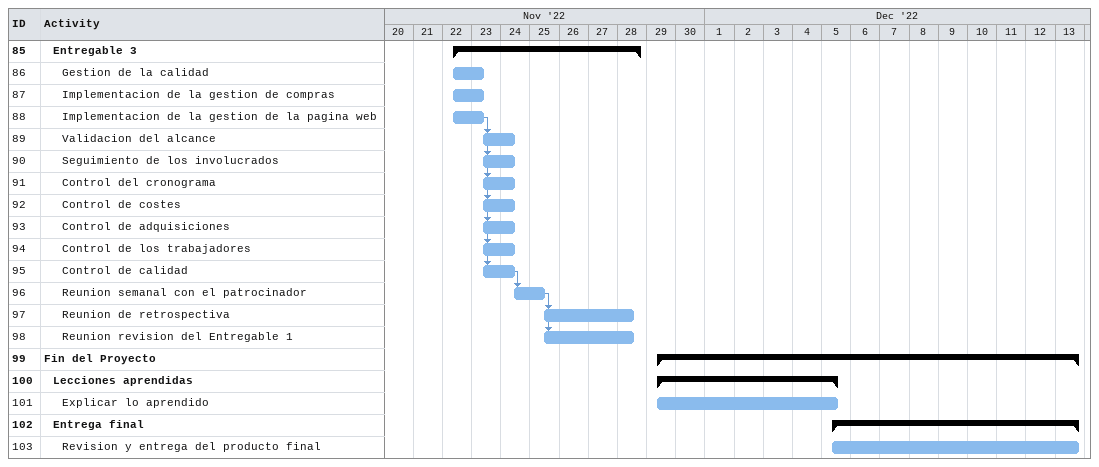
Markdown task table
| ID | Level | Task | Start | Finish | Predecessors |
|---|---|---|---|---|---|
| 85 | 2 | **Entregable 3** | 2022-11-22 | 2022-11-28 |  |
| 86 | 3 | Gestion de la calidad | 2022-11-22 | 2022-11-23 |  |
| 87 | 3 | Implementacion de la gestion de compras | 2022-11-22 | 2022-11-23 |  |
| 88 | 3 | Implementacion de la gestion de la pagina web | 2022-11-22 | 2022-11-23 |  |
| 89 | 3 | Validacion del alcance | 2022-11-23 | 2022-11-24 | 88 |
| 90 | 3 | Seguimiento de los involucrados | 2022-11-23 | 2022-11-24 | 88 |
| 91 | 3 | Control del cronograma | 2022-11-23 | 2022-11-24 | 88 |
| 92 | 3 | Control de costes | 2022-11-23 | 2022-11-24 | 88 |
| 93 | 3 | Control de adquisiciones | 2022-11-23 | 2022-11-24 | 88 |
| 94 | 3 | Control de los trabajadores | 2022-11-23 | 2022-11-24 | 88 |
| 95 | 3 | Control de calidad | 2022-11-23 | 2022-11-24 | 88 |
| 96 | 3 | Reunion semanal con el patrocinador | 2022-11-24 | 2022-11-25 | 95 |
| 97 | 3 | Reunion de retrospectiva | 2022-11-25 | 2022-11-28 | 96 |
| 98 | 3 | Reunion revision del Entregable 1 | 2022-11-25 | 2022-11-28 | 96 |
| 99 | 1 | **Fin del Proyecto** | 2022-11-29 | 2022-12-13 |  |
| 100 | 2 | **Lecciones aprendidas** | 2022-11-29 | 2022-12-05 |  |
| 101 | 3 | Explicar lo aprendido | 2022-11-29 | 2022-12-05 |  |
| 102 | 2 | **Entrega final** | 2022-12-05 | 2022-12-13 |  |
| 103 | 3 | Revision y entrega del producto final | 2022-12-05 | 2022-12-13 |  |
